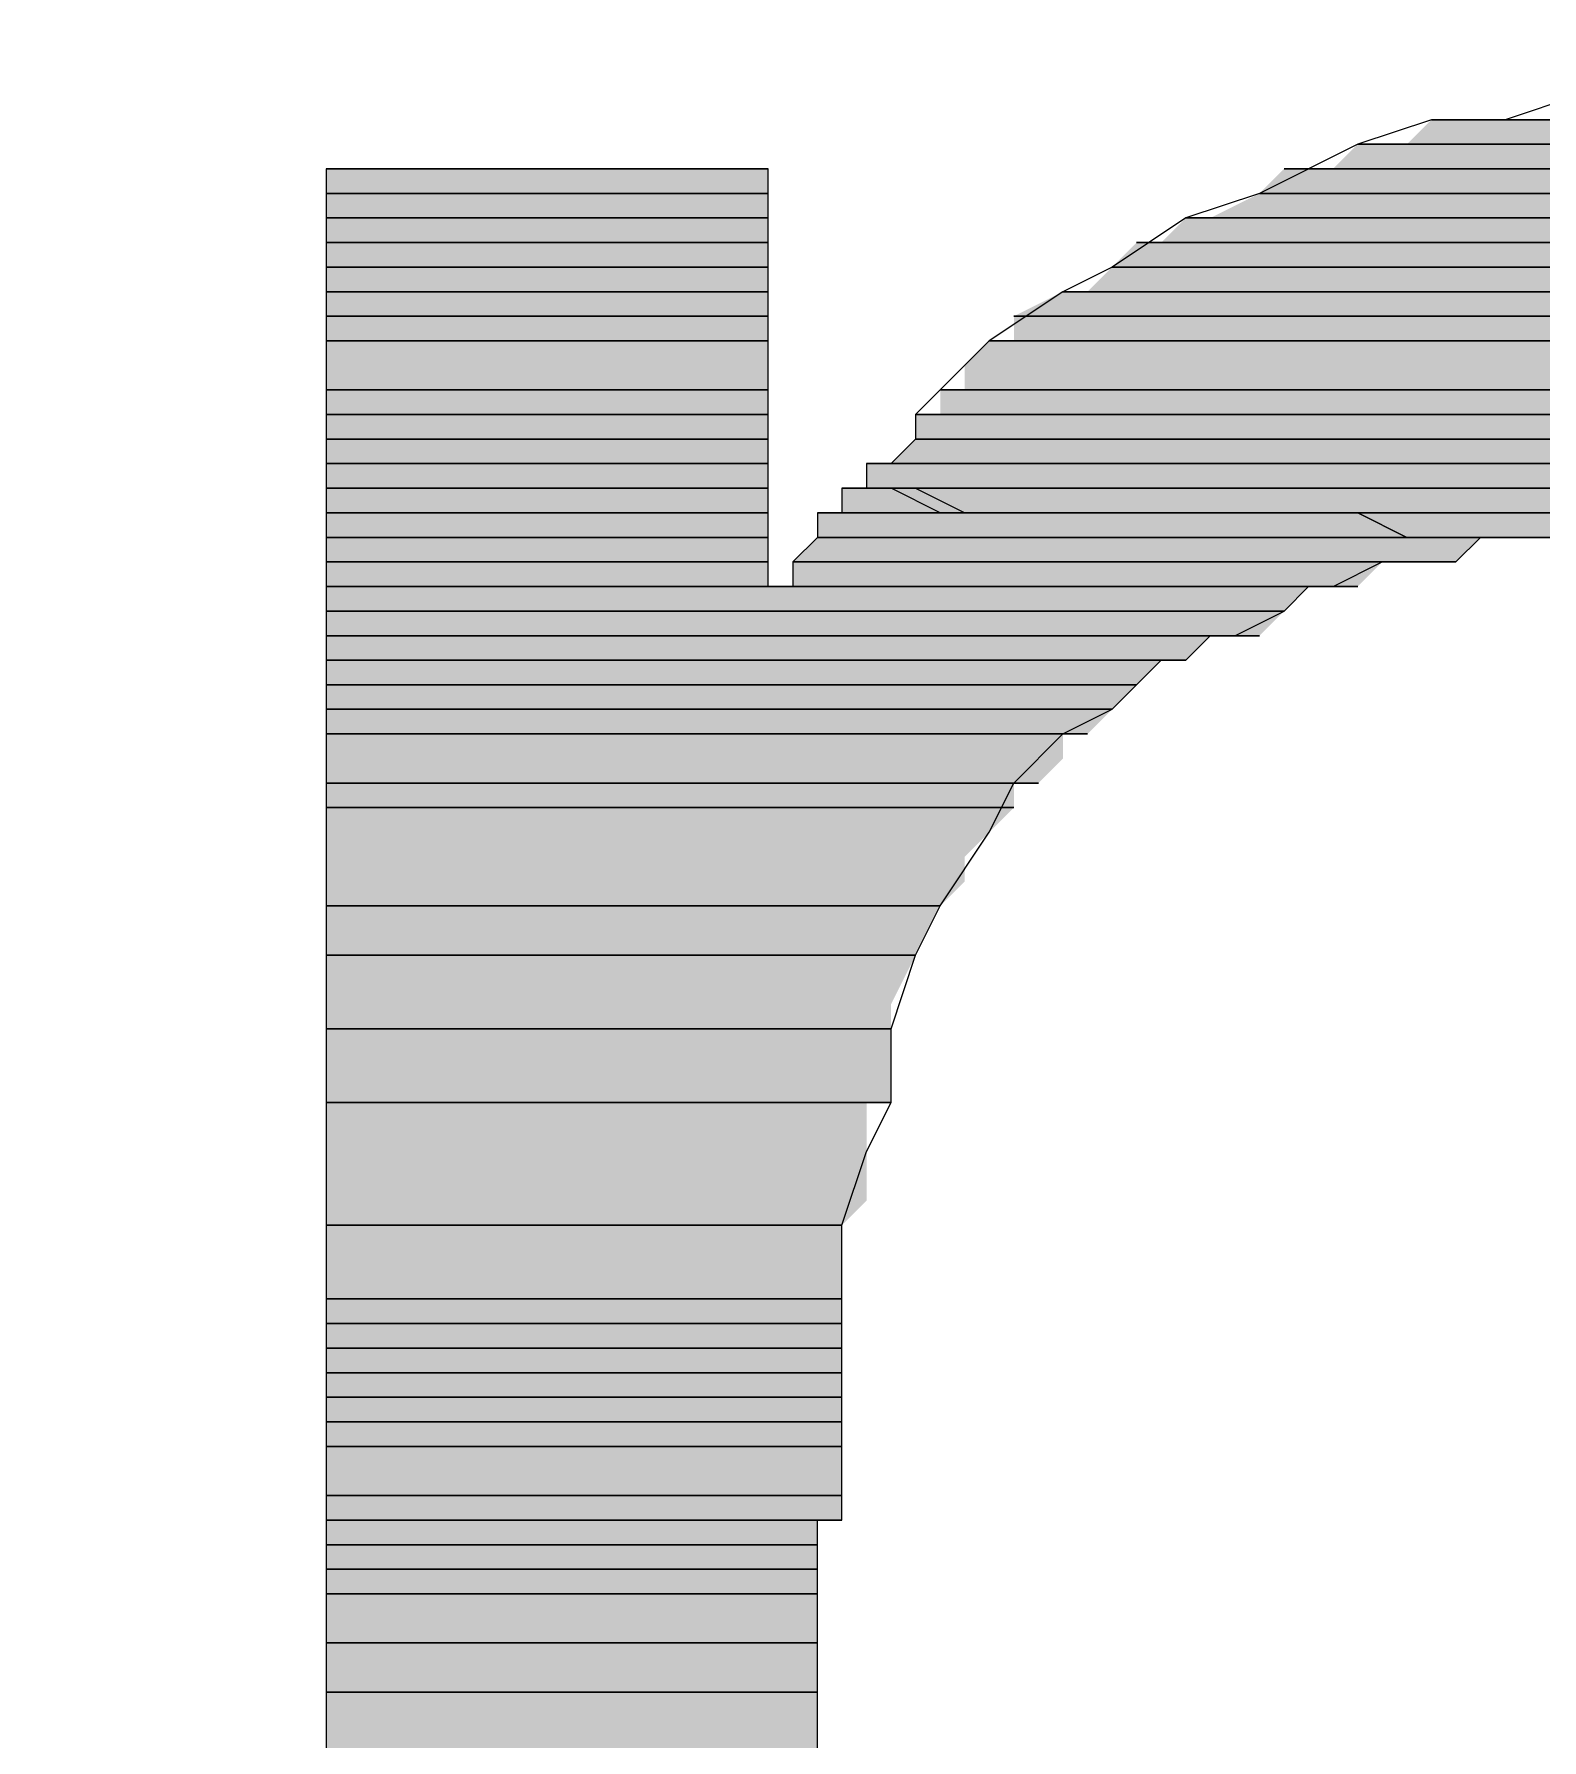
# Model space of a CAD drawing. Header units: millimetres. Extents: x 7018 to 13530, y 4187 to 5692.
# Drawn here: x 11159.079 to 11161.85, y 4964.755 to 4967.888 of the extents above; entities that cross this region are included whole.
import ezdxf

# ---------------------------------------------------------------- set-up
doc = ezdxf.new("R2010")
doc.units = ezdxf.units.MM
doc.layers.add('绘图', color=7, linetype='Continuous')

# ---------------------------------------------------------------- blocks, each defined once
blk = doc.blocks.new('fr')
at = {"transparency": 33554559}
blk.add_hatch(color=256, dxfattribs=at).paths.add_polyline_path([(1498.9427, -439.1805), (1498.9427, -439.2257), (1498.717, -439.2257), (1498.6719, -439.2708), (1498.5816, -439.2708), (1498.5365, -439.3159), (1498.4462, -439.3159), (1498.4011, -439.3611), (1498.3108, -439.4062), (1498.2657, -439.4062), (1498.2206, -439.4513), (1498.1754, -439.4513), (1498.0852, -439.5416), (1498.04, -439.5416), (1497.9498, -439.5867), (1497.9498, -439.6319), (1497.9046, -439.6319), (1497.8595, -439.677), (1497.8595, -439.7221), (1497.8144, -439.7221), (1497.8144, -439.7673), (1497.7692, -439.7673), (1497.7692, -439.8124), (1497.7241, -439.8575), (1497.679, -439.8575), (1497.679, -439.9027), (1497.6338, -439.9027), (1497.6338, -439.9478), (1497.5887, -439.9478), (1497.5887, -439.9929), (1497.5436, -440.0381), (1497.5436, -440.0832), (1497.4985, -440.0832), (1497.4985, -439.3159), (1496.6861, -439.3159), (1496.6861, -444.8221), (1497.5887, -444.8221), (1497.5887, -441.7982), (1497.6338, -441.7982), (1497.6338, -441.2566), (1497.679, -441.2115), (1497.679, -441.031), (1497.7241, -441.031), (1497.7241, -440.8504), (1497.8144, -440.6699), (1497.8595, -440.6248), (1497.8595, -440.5796), (1497.9498, -440.4894), (1497.9498, -440.4442), (1497.9949, -440.4442), (1498.04, -440.3991), (1498.04, -440.354), (1498.0852, -440.354), (1498.2206, -440.2186), (1498.2657, -440.2186), (1498.3108, -440.1735), (1498.4011, -440.1735), (1498.4914, -440.0832), (1498.5816, -440.0832), (1498.6268, -440.0381), (1498.7622, -440.0381), (1498.8073, -439.9929), (1499.3489, -439.9929), (1499.394, -440.0381), (1499.5294, -440.0381), (1499.5294, -440.0832), (1499.6197, -440.0832), (1499.6648, -440.1283), (1499.7099, -440.1283), (1499.7099, -440.1735), (1499.8002, -440.1735), (1499.8002, -440.2186), (1499.8453, -440.2186), (1499.8905, -440.2637), (1499.8905, -440.3088), (1499.9356, -440.3088), (1499.9807, -440.354), (1499.9807, -440.3991), (1500.071, -440.4894), (1500.071, -440.5345), (1500.1161, -440.5796), (1500.1161, -440.6699), (1500.2064, -440.8504), (1500.2064, -444.8221), (1501.1542, -444.8221), (1501.1542, -440.7602), (1501.109, -440.6699), (1501.109, -440.4894), (1501.0639, -440.4442), (1501.0639, -440.3088), (1501.0188, -440.2637), (1501.0188, -440.1735), (1500.9736, -440.1735), (1500.9736, -440.0381), (1500.9285, -440.0381), (1500.9285, -439.9929), (1500.8834, -439.9478), (1500.8834, -439.9027), (1500.8382, -439.9027), (1500.8382, -439.8575), (1500.7931, -439.8124), (1500.7931, -439.7673), (1500.748, -439.7673), (1500.748, -439.7221), (1500.7028, -439.7221), (1500.7028, -439.677), (1500.6577, -439.6319), (1500.6126, -439.6319), (1500.6126, -439.5867), (1500.5223, -439.5416), (1500.4772, -439.5416), (1500.3869, -439.4513), (1500.3418, -439.4513), (1500.2966, -439.4062), (1500.2515, -439.4062), (1500.1612, -439.3611), (1500.1161, -439.3611), (1500.1161, -439.3159), (1500.0259, -439.3159), (1499.9807, -439.2708), (1499.8453, -439.2708), (1499.8453, -439.2257), (1499.5745, -439.2257), (1499.5294, -439.1805)])
blk.add_lwpolyline([(1498.9878, -439.1805), (1498.8524, -439.2257), (1498.717, -439.2257), (1498.5816, -439.2708), (1498.4011, -439.3611), (1498.2657, -439.4062), (1498.1303, -439.4965), (1498.04, -439.5416), (1497.9046, -439.6319), (1497.8144, -439.7221), (1497.7692, -439.7673), (1497.7692, -439.8124), (1497.7241, -439.8575), (1497.679, -439.8575), (1497.679, -439.9027), (1497.6338, -439.9027), (1497.7692, -439.9027), (1497.8595, -439.9478), (1498.5816, -439.9478), (1498.6719, -439.9929), (1499.3037, -439.9929)])
for points in [[(1498.8524, -439.2257), (1498.717, -439.2257), (1499.8453, -439.2257)], [(1498.8975, -439.2257), (1498.8524, -439.2257), (1499.6648, -439.2257)], [(1499.7099, -439.2257), (1498.8524, -439.2257)], [(1498.8524, -439.2257), (1499.7099, -439.2257)], [(1499.7099, -439.2257), (1498.8524, -439.2257)], [(1499.7099, -439.2257), (1498.8524, -439.2257)], [(1499.7099, -439.2257), (1498.8524, -439.2257)], [(1499.7099, -439.2257), (1498.8524, -439.2257)], [(1498.8524, -439.2257), (1499.8453, -439.2257)], [(1498.9427, -439.2257), (1498.8975, -439.2257), (1499.6197, -439.2257)], [(1499.6648, -439.2257), (1498.8975, -439.2257)], [(1498.8975, -439.2257), (1499.6648, -439.2257)], [(1499.6648, -439.2257), (1498.8975, -439.2257)], [(1498.6719, -439.2708), (1498.5816, -439.2708), (1499.9807, -439.2708)], [(1498.6719, -439.2708), (1499.9807, -439.2708)], [(1496.7312, -439.3159), (1496.6861, -439.3159)], [(1497.4985, -439.3159), (1496.6861, -439.3159)], [(1497.4985, -439.3159), (1496.6861, -439.3159)], [(1497.4985, -439.3159), (1496.6861, -439.3159)], [(1497.4985, -439.3159), (1496.6861, -439.3159)], [(1497.4985, -439.3159), (1496.6861, -439.3159)], [(1497.4985, -439.3159), (1496.6861, -439.3159)], [(1497.4985, -439.3159), (1496.6861, -439.3159)], [(1497.4985, -439.3159), (1496.6861, -439.3159)], [(1497.4985, -439.3159), (1496.6861, -439.3159)], [(1497.4985, -439.3159), (1496.6861, -439.3159)], [(1497.4985, -439.3159), (1496.6861, -439.3159)], [(1497.4985, -439.3159), (1496.6861, -439.3159)], [(1497.4985, -439.3159), (1496.6861, -439.3159), (1496.6861, -444.8221), (1497.5887, -444.8221), (1497.5887, -441.7982), (1497.6338, -441.7982), (1497.6338, -441.2566), (1497.679, -441.1212), (1497.7241, -441.031), (1497.7241, -440.8956), (1497.7692, -440.7602), (1497.8144, -440.6699), (1497.9046, -440.5345), (1497.9498, -440.4442), (1498.04, -440.354), (1498.1303, -440.3088), (1498.1754, -440.2637), (1498.2206, -440.2186), (1498.2657, -440.2186), (1498.3108, -440.1735), (1498.356, -440.1735), (1498.4462, -440.1283), (1498.4914, -440.0832), (1497.4985, -440.0832)], [(1496.8215, -439.3159), (1496.7312, -439.3159)], [(1496.8666, -439.3159), (1496.8215, -439.3159)], [(1496.9569, -439.3159), (1496.8666, -439.3159)], [(1497.0471, -439.3159), (1496.9569, -439.3159)], [(1497.1825, -439.3159), (1497.0471, -439.3159)], [(1497.2728, -439.3159), (1497.1825, -439.3159)], [(1497.3631, -439.3159), (1497.2728, -439.3159)], [(1497.4082, -439.3159), (1497.3631, -439.3159)], [(1497.4533, -439.3159), (1497.4082, -439.3159)], [(1497.4985, -439.3159), (1497.4533, -439.3159)], [(1498.4914, -439.3159), (1498.4462, -439.3159), (1500.1161, -439.3159)], [(1500.1161, -439.3159), (1498.4462, -439.3159)], [(1500.1161, -439.3159), (1498.4462, -439.3159)], [(1498.5365, -439.3159), (1498.4914, -439.3159), (1500.0259, -439.3159)], [(1500.071, -439.3159), (1498.4914, -439.3159)], [(1498.4914, -439.3159), (1500.071, -439.3159)], [(1500.071, -439.3159), (1498.4914, -439.3159)], [(1500.071, -439.3159), (1498.4914, -439.3159)], [(1498.4914, -439.3159), (1500.1161, -439.3159)], [(1500.0259, -439.3159), (1498.5365, -439.3159)], [(1500.0259, -439.3159), (1498.5365, -439.3159)], [(1500.0259, -439.3159), (1498.5365, -439.3159)], [(1500.0259, -439.3159), (1498.5365, -439.3159)], [(1500.0259, -439.3159), (1498.5365, -439.3159)], [(1497.4985, -439.3611), (1496.6861, -439.3611)], [(1497.4985, -439.3611), (1496.6861, -439.3611)], [(1497.4985, -439.3611), (1496.6861, -439.3611)], [(1497.4985, -439.3611), (1496.6861, -439.3611)], [(1497.4985, -439.3611), (1496.6861, -439.3611)], [(1497.4985, -439.3611), (1496.6861, -439.3611)], [(1500.1612, -439.3611), (1498.4011, -439.3611)], [(1498.4011, -439.3611), (1500.1612, -439.3611)], [(1500.1612, -439.3611), (1498.4011, -439.3611)], [(1500.1612, -439.3611), (1498.4011, -439.3611)], [(1500.1612, -439.3611), (1498.4011, -439.3611)], [(1500.1612, -439.3611), (1498.4011, -439.3611)], [(1497.4985, -439.4062), (1496.6861, -439.4062)], [(1497.4985, -439.4062), (1496.6861, -439.4062)], [(1497.4985, -439.4062), (1496.6861, -439.4062)], [(1497.4985, -439.4062), (1496.6861, -439.4062)], [(1497.4985, -439.4062), (1496.6861, -439.4062)], [(1497.4985, -439.4062), (1496.6861, -439.4062)], [(1498.3108, -439.4062), (1498.2657, -439.4062), (1500.2966, -439.4062)], [(1500.2966, -439.4062), (1498.2657, -439.4062)], [(1500.2966, -439.4062), (1498.2657, -439.4062)], [(1500.2515, -439.4062), (1498.3108, -439.4062)], [(1500.2515, -439.4062), (1498.3108, -439.4062)], [(1498.3108, -439.4062), (1500.2966, -439.4062)], [(1497.4985, -439.4513), (1496.6861, -439.4513)], [(1497.4985, -439.4513), (1496.6861, -439.4513)], [(1498.2206, -439.4513), (1498.1754, -439.4513), (1500.3869, -439.4513)], [(1498.2206, -439.4513), (1500.3869, -439.4513)], [(1497.4985, -439.4965), (1496.6861, -439.4965)], [(1497.4985, -439.4965), (1496.6861, -439.4965)], [(1497.4985, -439.4965), (1496.6861, -439.4965)], [(1497.4985, -439.4965), (1496.6861, -439.4965)], [(1500.432, -439.4965), (1498.1303, -439.4965)], [(1500.432, -439.4965), (1498.1303, -439.4965)], [(1500.432, -439.4965), (1498.1303, -439.4965)], [(1500.432, -439.4965), (1498.1303, -439.4965)], [(1497.4985, -439.5416), (1496.6861, -439.5416)], [(1497.4985, -439.5416), (1496.6861, -439.5416)], [(1497.4985, -439.5416), (1496.6861, -439.5416)], [(1497.4985, -439.5416), (1496.6861, -439.5416)], [(1497.4985, -439.5416), (1496.6861, -439.5416)], [(1497.4985, -439.5416), (1496.6861, -439.5416)], [(1498.0852, -439.5416), (1498.04, -439.5416), (1500.5223, -439.5416)], [(1500.5223, -439.5416), (1498.04, -439.5416)], [(1500.5223, -439.5416), (1498.04, -439.5416)], [(1500.5223, -439.5416), (1498.04, -439.5416)], [(1500.5223, -439.5416), (1498.04, -439.5416)], [(1498.0852, -439.5416), (1500.5223, -439.5416)], [(1497.4985, -439.5867), (1496.6861, -439.5867)], [(1497.4985, -439.5867), (1496.6861, -439.5867)], [(1500.6126, -439.5867), (1497.9498, -439.5867)], [(1500.6126, -439.5867), (1497.9498, -439.5867)], [(1497.4985, -439.6319), (1496.6861, -439.6319)], [(1497.4985, -439.6319), (1496.6861, -439.6319)], [(1497.9498, -439.6319), (1497.9046, -439.6319), (1500.6577, -439.6319)], [(1497.9498, -439.6319), (1500.6577, -439.6319)], [(1497.4985, -439.7221), (1496.6861, -439.7221)], [(1497.4985, -439.7221), (1496.6861, -439.7221)], [(1497.8595, -439.7221), (1497.8144, -439.7221), (1500.748, -439.7221)], [(1497.8595, -439.7221), (1500.748, -439.7221)], [(1497.4985, -439.7673), (1496.6861, -439.7673)], [(1497.4985, -439.7673), (1496.6861, -439.7673)], [(1497.4985, -439.7673), (1496.6861, -439.7673)], [(1497.4985, -439.7673), (1496.6861, -439.7673)], [(1497.4985, -439.7673), (1496.6861, -439.7673)], [(1497.4985, -439.7673), (1496.6861, -439.7673)], [(1497.4985, -439.7673), (1496.6861, -439.7673)], [(1497.4985, -439.7673), (1496.6861, -439.7673)], [(1497.4985, -439.7673), (1496.6861, -439.7673)], [(1497.4985, -439.7673), (1496.6861, -439.7673)], [(1497.4985, -439.7673), (1496.6861, -439.7673)], [(1497.4985, -439.7673), (1496.6861, -439.7673)], [(1497.4985, -439.7673), (1496.6861, -439.7673)], [(1497.4985, -439.7673), (1496.6861, -439.7673)], [(1497.8144, -439.7673), (1497.7692, -439.7673), (1500.748, -439.7673)], [(1500.748, -439.7673), (1497.7692, -439.7673)], [(1500.748, -439.7673), (1497.7692, -439.7673)], [(1500.7931, -439.7673), (1497.7692, -439.7673)], [(1497.7692, -439.7673), (1500.7931, -439.7673)], [(1500.7931, -439.7673), (1497.7692, -439.7673)], [(1500.7931, -439.7673), (1497.7692, -439.7673)], [(1500.7931, -439.7673), (1497.7692, -439.7673)], [(1500.7931, -439.7673), (1497.7692, -439.7673)], [(1500.7931, -439.7673), (1497.7692, -439.7673)], [(1500.7931, -439.7673), (1497.7692, -439.7673)], [(1500.7931, -439.7673), (1497.7692, -439.7673)], [(1500.7931, -439.7673), (1497.7692, -439.7673)], [(1500.748, -439.7673), (1497.8144, -439.7673)], [(1497.4985, -439.8124), (1496.6861, -439.8124)], [(1497.4985, -439.8124), (1496.6861, -439.8124)], [(1500.7931, -439.8124), (1497.7692, -439.8124)], [(1500.7931, -439.8124), (1497.7692, -439.8124)], [(1497.4985, -439.8575), (1496.6861, -439.8575)], [(1497.4985, -439.8575), (1496.6861, -439.8575)], [(1497.4985, -439.8575), (1496.6861, -439.8575)], [(1497.4985, -439.8575), (1496.6861, -439.8575)], [(1497.4985, -439.8575), (1496.6861, -439.8575)], [(1497.4985, -439.8575), (1496.6861, -439.8575)], [(1497.7241, -439.8575), (1497.679, -439.8575), (1500.8382, -439.8575)], [(1500.8382, -439.8575), (1497.7241, -439.8575)], [(1500.8382, -439.8575), (1497.7241, -439.8575)], [(1500.8382, -439.8575), (1497.7241, -439.8575)], [(1500.8382, -439.8575), (1497.7241, -439.8575)], [(1500.8382, -439.8575), (1497.7241, -439.8575)], [(1497.4985, -439.9027), (1496.6861, -439.9027)], [(1497.4985, -439.9027), (1496.6861, -439.9027)], [(1497.4985, -439.9027), (1496.6861, -439.9027)], [(1497.4985, -439.9027), (1496.6861, -439.9027)], [(1497.4985, -439.9027), (1496.6861, -439.9027)], [(1497.4985, -439.9027), (1496.6861, -439.9027)], [(1497.4985, -439.9027), (1496.6861, -439.9027)], [(1497.4985, -439.9027), (1496.6861, -439.9027)], [(1497.4985, -439.9027), (1496.6861, -439.9027)], [(1497.4985, -439.9027), (1496.6861, -439.9027)], [(1497.4985, -439.9027), (1496.6861, -439.9027)], [(1497.4985, -439.9027), (1496.6861, -439.9027)], [(1497.4985, -439.9027), (1496.6861, -439.9027)], [(1497.4985, -439.9027), (1496.6861, -439.9027)], [(1497.4985, -439.9027), (1496.6861, -439.9027)], [(1497.4985, -439.9027), (1496.6861, -439.9027)], [(1497.4985, -439.9027), (1496.6861, -439.9027)], [(1497.4985, -439.9027), (1496.6861, -439.9027)], [(1497.4985, -439.9027), (1496.6861, -439.9027)], [(1497.4985, -439.9027), (1496.6861, -439.9027)], [(1497.4985, -439.9027), (1496.6861, -439.9027)], [(1497.4985, -439.9027), (1496.6861, -439.9027)], [(1497.4985, -439.9027), (1496.6861, -439.9027)], [(1497.4985, -439.9027), (1496.6861, -439.9027)], [(1497.4985, -439.9027), (1496.6861, -439.9027)], [(1497.4985, -439.9027), (1496.6861, -439.9027)], [(1497.4985, -439.9027), (1496.6861, -439.9027)], [(1497.4985, -439.9027), (1496.6861, -439.9027)], [(1497.4985, -439.9027), (1496.6861, -439.9027)], [(1497.4985, -439.9027), (1496.6861, -439.9027)], [(1497.4985, -439.9027), (1496.6861, -439.9027)], [(1497.4985, -439.9027), (1496.6861, -439.9027)], [(1497.4985, -439.9027), (1496.6861, -439.9027)], [(1497.4985, -439.9027), (1496.6861, -439.9027)], [(1497.6338, -439.9027), (1497.6338, -439.9478), (1497.5887, -439.9478), (1497.5887, -439.9929), (1497.5436, -440.0381), (1497.5436, -440.0832), (1497.4985, -440.0832), (1498.5365, -440.0832), (1498.6268, -440.0381), (1498.7622, -440.0381), (1498.8073, -439.9929), (1499.0781, -439.9929), (1498.6719, -439.9929), (1498.5816, -439.9478), (1497.8144, -439.9478), (1497.7241, -439.9027)], [(1497.679, -439.9027), (1497.6338, -439.9027), (1500.8834, -439.9027)], [(1500.8834, -439.9027), (1497.6338, -439.9027)], [(1500.8834, -439.9027), (1497.6338, -439.9027)], [(1500.8834, -439.9027), (1497.6338, -439.9027)], [(1500.8834, -439.9027), (1497.6338, -439.9027)], [(1500.8834, -439.9027), (1497.6338, -439.9027)], [(1500.8834, -439.9027), (1497.6338, -439.9027)], [(1500.8834, -439.9027), (1497.6338, -439.9027)], [(1500.8834, -439.9027), (1497.6338, -439.9027)], [(1500.8834, -439.9027), (1497.6338, -439.9027)], [(1500.8834, -439.9027), (1497.6338, -439.9027)], [(1500.8834, -439.9027), (1497.6338, -439.9027)], [(1500.8834, -439.9027), (1497.6338, -439.9027)], [(1500.8834, -439.9027), (1497.6338, -439.9027)], [(1500.8834, -439.9027), (1497.6338, -439.9027)], [(1497.679, -439.9027), (1497.6338, -439.9027)], [(1497.679, -439.9027), (1497.6338, -439.9027)], [(1497.6338, -439.9027), (1500.8834, -439.9027)], [(1500.8834, -439.9027), (1497.6338, -439.9027)], [(1497.679, -439.9027), (1497.6338, -439.9027)], [(1497.679, -439.9027), (1497.6338, -439.9027)], [(1497.679, -439.9027), (1497.6338, -439.9027)], [(1497.679, -439.9027), (1497.6338, -439.9027)], [(1497.679, -439.9027), (1497.6338, -439.9027)], [(1497.679, -439.9027), (1497.6338, -439.9027)], [(1497.7241, -439.9027), (1497.6338, -439.9027)], [(1497.6338, -439.9027), (1497.7241, -439.9027)], [(1497.7241, -439.9027), (1497.6338, -439.9027)], [(1497.7241, -439.9027), (1497.6338, -439.9027)], [(1497.7241, -439.9027), (1497.6338, -439.9027)], [(1497.7241, -439.9027), (1497.6338, -439.9027)], [(1497.7241, -439.9027), (1497.6338, -439.9027)], [(1497.7241, -439.9027), (1497.6338, -439.9027)], [(1497.7692, -439.9027), (1497.6338, -439.9027)], [(1497.6338, -439.9027), (1497.7692, -439.9027)], [(1497.679, -439.9027), (1500.8834, -439.9027)], [(1500.8834, -439.9027), (1497.679, -439.9027)], [(1500.8834, -439.9027), (1497.679, -439.9027)], [(1500.8834, -439.9027), (1497.679, -439.9027)], [(1500.8834, -439.9027), (1497.679, -439.9027)], [(1500.8834, -439.9027), (1497.679, -439.9027)], [(1500.8834, -439.9027), (1497.679, -439.9027)], [(1497.679, -439.9027), (1500.8834, -439.9027)], [(1500.8834, -439.9027), (1497.679, -439.9027)], [(1500.8834, -439.9027), (1497.7241, -439.9027)], [(1500.8834, -439.9027), (1497.7241, -439.9027)], [(1500.8834, -439.9027), (1497.7241, -439.9027)], [(1500.8834, -439.9027), (1497.7241, -439.9027)], [(1500.8834, -439.9027), (1497.7241, -439.9027)], [(1500.8834, -439.9027), (1497.7241, -439.9027)], [(1497.7241, -439.9027), (1500.8834, -439.9027)], [(1500.8834, -439.9027), (1497.7241, -439.9027)], [(1497.4985, -439.9478), (1496.6861, -439.9478)], [(1497.4985, -439.9478), (1496.6861, -439.9478)], [(1497.4985, -439.9478), (1496.6861, -439.9478)], [(1497.4985, -439.9478), (1496.6861, -439.9478)], [(1497.4985, -439.9478), (1496.6861, -439.9478)], [(1497.4985, -439.9478), (1496.6861, -439.9478)], [(1497.4985, -439.9478), (1496.6861, -439.9478)], [(1497.4985, -439.9478), (1496.6861, -439.9478)], [(1497.4985, -439.9478), (1496.6861, -439.9478)], [(1497.4985, -439.9478), (1496.6861, -439.9478)], [(1497.4985, -439.9478), (1496.6861, -439.9478)], [(1497.4985, -439.9478), (1496.6861, -439.9478)], [(1497.4985, -439.9478), (1496.6861, -439.9478)], [(1497.4985, -439.9478), (1496.6861, -439.9478)], [(1497.4985, -439.9478), (1496.6861, -439.9478)], [(1497.4985, -439.9478), (1496.6861, -439.9478)], [(1497.4985, -439.9478), (1496.6861, -439.9478)], [(1497.4985, -439.9478), (1496.6861, -439.9478)], [(1497.4985, -439.9478), (1496.6861, -439.9478)], [(1497.4985, -439.9478), (1496.6861, -439.9478)], [(1497.4985, -439.9478), (1496.6861, -439.9478)], [(1497.4985, -439.9478), (1496.6861, -439.9478)], [(1497.4985, -439.9478), (1496.6861, -439.9478)], [(1497.4985, -439.9478), (1496.6861, -439.9478)], [(1497.4985, -439.9478), (1496.6861, -439.9478)], [(1497.4985, -439.9478), (1496.6861, -439.9478)], [(1497.4985, -439.9478), (1496.6861, -439.9478)], [(1497.4985, -439.9478), (1496.6861, -439.9478)], [(1497.4985, -439.9478), (1496.6861, -439.9478)], [(1497.4985, -439.9478), (1496.6861, -439.9478)], [(1497.4985, -439.9478), (1496.6861, -439.9478)], [(1497.4985, -439.9478), (1496.6861, -439.9478)], [(1497.6338, -439.9478), (1497.5887, -439.9478), (1498.4462, -439.9478)], [(1498.4462, -439.9478), (1497.5887, -439.9478)], [(1498.4462, -439.9478), (1497.5887, -439.9478)], [(1498.4914, -439.9478), (1497.5887, -439.9478)], [(1497.5887, -439.9478), (1498.4914, -439.9478)], [(1498.5816, -439.9478), (1497.5887, -439.9478)], [(1497.5887, -439.9478), (1498.5816, -439.9478)], [(1498.5816, -439.9478), (1497.5887, -439.9478)], [(1498.5816, -439.9478), (1497.5887, -439.9478)], [(1497.8595, -439.9478), (1497.6338, -439.9478)], [(1497.6338, -439.9478), (1497.8595, -439.9478)], [(1497.9046, -439.9478), (1497.6338, -439.9478)], [(1497.6338, -439.9478), (1497.9046, -439.9478)], [(1497.9046, -439.9478), (1497.6338, -439.9478)], [(1497.9046, -439.9478), (1497.6338, -439.9478)], [(1497.9949, -439.9478), (1497.6338, -439.9478)], [(1497.6338, -439.9478), (1497.9949, -439.9478)], [(1497.9949, -439.9478), (1497.6338, -439.9478)], [(1497.9949, -439.9478), (1497.6338, -439.9478)], [(1498.04, -439.9478), (1497.6338, -439.9478)], [(1497.6338, -439.9478), (1498.04, -439.9478)], [(1498.0852, -439.9478), (1497.6338, -439.9478)], [(1497.6338, -439.9478), (1498.0852, -439.9478)], [(1498.1303, -439.9478), (1497.6338, -439.9478)], [(1497.6338, -439.9478), (1498.1303, -439.9478)], [(1498.1754, -439.9478), (1497.6338, -439.9478)], [(1497.6338, -439.9478), (1498.1754, -439.9478)], [(1498.2206, -439.9478), (1497.6338, -439.9478)], [(1497.6338, -439.9478), (1498.2206, -439.9478)], [(1498.3108, -439.9478), (1497.6338, -439.9478)], [(1497.6338, -439.9478), (1498.3108, -439.9478)], [(1497.6338, -439.9478), (1498.4462, -439.9478)], [(1497.8144, -439.9478), (1500.8834, -439.9478)], [(1500.8834, -439.9478), (1497.8144, -439.9478)], [(1497.8595, -439.9478), (1500.8834, -439.9478)], [(1500.8834, -439.9478), (1497.8595, -439.9478)], [(1500.8834, -439.9478), (1497.9046, -439.9478)], [(1500.8834, -439.9478), (1497.9046, -439.9478)], [(1497.9046, -439.9478), (1500.8834, -439.9478)], [(1500.8834, -439.9478), (1497.9046, -439.9478)], [(1500.8834, -439.9478), (1497.9949, -439.9478)], [(1500.8834, -439.9478), (1497.9949, -439.9478)], [(1497.9949, -439.9478), (1500.8834, -439.9478)], [(1500.8834, -439.9478), (1497.9949, -439.9478)], [(1498.04, -439.9478), (1500.8834, -439.9478)], [(1500.8834, -439.9478), (1498.04, -439.9478)], [(1498.0852, -439.9478), (1500.8834, -439.9478)], [(1500.8834, -439.9478), (1498.0852, -439.9478)], [(1498.1303, -439.9478), (1500.8834, -439.9478)], [(1500.8834, -439.9478), (1498.1303, -439.9478)], [(1498.1754, -439.9478), (1500.8834, -439.9478)], [(1500.8834, -439.9478), (1498.1754, -439.9478)], [(1498.2206, -439.9478), (1500.8834, -439.9478)], [(1500.8834, -439.9478), (1498.2206, -439.9478)], [(1498.3108, -439.9478), (1500.8834, -439.9478)], [(1500.8834, -439.9478), (1498.3108, -439.9478)], [(1500.8834, -439.9478), (1498.4462, -439.9478)], [(1500.8834, -439.9478), (1498.4462, -439.9478)], [(1498.4462, -439.9478), (1500.8834, -439.9478)], [(1500.8834, -439.9478), (1498.4462, -439.9478)], [(1498.4914, -439.9478), (1500.8834, -439.9478)], [(1500.8834, -439.9478), (1498.4914, -439.9478)], [(1500.8834, -439.9478), (1498.5816, -439.9478)], [(1500.8834, -439.9478), (1498.5816, -439.9478)], [(1497.4985, -439.9929), (1496.6861, -439.9929)], [(1497.4985, -439.9929), (1496.6861, -439.9929)], [(1497.4985, -439.9929), (1496.6861, -439.9929)], [(1497.4985, -439.9929), (1496.6861, -439.9929)], [(1497.4985, -439.9929), (1496.6861, -439.9929)], [(1497.4985, -439.9929), (1496.6861, -439.9929)], [(1497.4985, -439.9929), (1496.6861, -439.9929)], [(1497.4985, -439.9929), (1496.6861, -439.9929)], [(1497.4985, -439.9929), (1496.6861, -439.9929)], [(1497.4985, -439.9929), (1496.6861, -439.9929)], [(1497.4985, -439.9929), (1496.6861, -439.9929)], [(1497.4985, -439.9929), (1496.6861, -439.9929)], [(1497.4985, -439.9929), (1496.6861, -439.9929)], [(1497.4985, -439.9929), (1496.6861, -439.9929)], [(1497.4985, -439.9929), (1496.6861, -439.9929)], [(1497.4985, -439.9929), (1496.6861, -439.9929)], [(1497.4985, -439.9929), (1496.6861, -439.9929)], [(1497.4985, -439.9929), (1496.6861, -439.9929)], [(1497.4985, -439.9929), (1496.6861, -439.9929)], [(1497.4985, -439.9929), (1496.6861, -439.9929)], [(1497.4985, -439.9929), (1496.6861, -439.9929)], [(1497.4985, -439.9929), (1496.6861, -439.9929)], [(1497.4985, -439.9929), (1496.6861, -439.9929)], [(1497.4985, -439.9929), (1496.6861, -439.9929)], [(1497.4985, -439.9929), (1496.6861, -439.9929)], [(1497.4985, -439.9929), (1496.6861, -439.9929)], [(1497.4985, -439.9929), (1496.6861, -439.9929)], [(1497.4985, -439.9929), (1496.6861, -439.9929)], [(1497.4985, -439.9929), (1496.6861, -439.9929)], [(1497.4985, -439.9929), (1496.6861, -439.9929)], [(1497.4985, -439.9929), (1496.6861, -439.9929)], [(1497.4985, -439.9929), (1496.6861, -439.9929)], [(1497.4985, -439.9929), (1496.6861, -439.9929)], [(1497.4985, -439.9929), (1496.6861, -439.9929)], [(1497.4985, -439.9929), (1496.6861, -439.9929)], [(1497.4985, -439.9929), (1496.6861, -439.9929)], [(1497.4985, -439.9929), (1496.6861, -439.9929)], [(1497.4985, -439.9929), (1496.6861, -439.9929)], [(1497.4985, -439.9929), (1496.6861, -439.9929)], [(1497.4985, -439.9929), (1496.6861, -439.9929)], [(1497.4985, -439.9929), (1496.6861, -439.9929)], [(1497.4985, -439.9929), (1496.6861, -439.9929)], [(1497.4985, -439.9929), (1496.6861, -439.9929)], [(1497.4985, -439.9929), (1496.6861, -439.9929)], [(1497.4985, -439.9929), (1496.6861, -439.9929)], [(1497.4985, -439.9929), (1496.6861, -439.9929)], [(1497.4985, -439.9929), (1496.6861, -439.9929)], [(1497.4985, -439.9929), (1496.6861, -439.9929)], [(1497.4985, -439.9929), (1496.6861, -439.9929)], [(1497.4985, -439.9929), (1496.6861, -439.9929)], [(1497.4985, -439.9929), (1496.6861, -439.9929)], [(1497.4985, -439.9929), (1496.6861, -439.9929)], [(1497.4985, -439.9929), (1496.6861, -439.9929)], [(1497.4985, -439.9929), (1496.6861, -439.9929)], [(1497.4985, -439.9929), (1496.6861, -439.9929)], [(1497.4985, -439.9929), (1496.6861, -439.9929)], [(1497.4985, -439.9929), (1496.6861, -439.9929)], [(1497.4985, -439.9929), (1496.6861, -439.9929)], [(1497.4985, -439.9929), (1496.6861, -439.9929)], [(1497.4985, -439.9929), (1496.6861, -439.9929)], [(1497.4985, -439.9929), (1496.6861, -439.9929)], [(1497.4985, -439.9929), (1496.6861, -439.9929)], [(1497.4985, -439.9929), (1496.6861, -439.9929)], [(1497.4985, -439.9929), (1496.6861, -439.9929)], [(1497.4985, -439.9929), (1496.6861, -439.9929)], [(1497.4985, -439.9929), (1496.6861, -439.9929)], [(1497.4985, -439.9929), (1496.6861, -439.9929)], [(1497.4985, -439.9929), (1496.6861, -439.9929)], [(1497.4985, -439.9929), (1496.6861, -439.9929)], [(1497.4985, -439.9929), (1496.6861, -439.9929)], [(1497.4985, -439.9929), (1496.6861, -439.9929)], [(1497.4985, -439.9929), (1496.6861, -439.9929)], [(1497.4985, -439.9929), (1496.6861, -439.9929)], [(1497.4985, -439.9929), (1496.6861, -439.9929)], [(1497.4985, -439.9929), (1496.6861, -439.9929)], [(1497.4985, -439.9929), (1496.6861, -439.9929)], [(1498.6719, -439.9929), (1497.5887, -439.9929)], [(1498.6719, -439.9929), (1497.5887, -439.9929)], [(1498.7622, -439.9929), (1497.5887, -439.9929)], [(1497.5887, -439.9929), (1498.7622, -439.9929)], [(1498.8073, -439.9929), (1497.5887, -439.9929)], [(1497.5887, -439.9929), (1498.8073, -439.9929)], [(1498.8524, -439.9929), (1497.5887, -439.9929)], [(1497.5887, -439.9929), (1498.8524, -439.9929)], [(1498.8975, -439.9929), (1497.5887, -439.9929)], [(1497.5887, -439.9929), (1498.8975, -439.9929)], [(1498.8975, -439.9929), (1497.5887, -439.9929)], [(1498.8975, -439.9929), (1497.5887, -439.9929)], [(1498.9427, -439.9929), (1497.5887, -439.9929)], [(1497.5887, -439.9929), (1498.9427, -439.9929)], [(1498.9427, -439.9929), (1497.5887, -439.9929)], [(1498.9427, -439.9929), (1497.5887, -439.9929)], [(1498.9427, -439.9929), (1497.5887, -439.9929)], [(1498.9427, -439.9929), (1497.5887, -439.9929)], [(1498.9878, -439.9929), (1497.5887, -439.9929)], [(1497.5887, -439.9929), (1498.9878, -439.9929)], [(1498.9878, -439.9929), (1497.5887, -439.9929)], [(1498.9878, -439.9929), (1497.5887, -439.9929)], [(1499.0329, -439.9929), (1497.5887, -439.9929)], [(1497.5887, -439.9929), (1499.0329, -439.9929)], [(1499.0329, -439.9929), (1497.5887, -439.9929)], [(1499.0329, -439.9929), (1497.5887, -439.9929)], [(1499.0329, -439.9929), (1497.5887, -439.9929)], [(1499.0329, -439.9929), (1497.5887, -439.9929)], [(1499.0781, -439.9929), (1497.5887, -439.9929)], [(1497.5887, -439.9929), (1499.0781, -439.9929)], [(1499.0781, -439.9929), (1497.5887, -439.9929)], [(1499.0781, -439.9929), (1497.5887, -439.9929)], [(1499.0781, -439.9929), (1497.5887, -439.9929)], [(1499.0781, -439.9929), (1497.5887, -439.9929)], [(1499.0781, -439.9929), (1497.5887, -439.9929)], [(1499.0781, -439.9929), (1497.5887, -439.9929)], [(1499.0781, -439.9929), (1497.5887, -439.9929)], [(1499.0781, -439.9929), (1497.5887, -439.9929)], [(1499.0781, -439.9929), (1497.5887, -439.9929)], [(1499.0781, -439.9929), (1497.5887, -439.9929)], [(1499.0781, -439.9929), (1497.5887, -439.9929)], [(1499.0781, -439.9929), (1497.5887, -439.9929)], [(1499.0781, -439.9929), (1497.5887, -439.9929)], [(1499.0781, -439.9929), (1497.5887, -439.9929)], [(1499.0781, -439.9929), (1497.5887, -439.9929)], [(1499.0781, -439.9929), (1497.5887, -439.9929)], [(1499.0781, -439.9929), (1497.5887, -439.9929)], [(1499.0781, -439.9929), (1497.5887, -439.9929)], [(1499.0781, -439.9929), (1497.5887, -439.9929)], [(1499.0781, -439.9929), (1497.5887, -439.9929)], [(1499.0781, -439.9929), (1497.5887, -439.9929)], [(1499.0781, -439.9929), (1497.5887, -439.9929)], [(1499.0329, -439.9929), (1497.5887, -439.9929)], [(1497.5887, -439.9929), (1499.0781, -439.9929), (1499.0329, -439.9929)], [(1499.0329, -439.9929), (1497.5887, -439.9929)], [(1499.0329, -439.9929), (1497.5887, -439.9929)], [(1498.9878, -439.9929), (1497.5887, -439.9929)], [(1497.5887, -439.9929), (1499.0329, -439.9929), (1498.9878, -439.9929)], [(1498.9427, -439.9929), (1497.5887, -439.9929)], [(1497.5887, -439.9929), (1498.9878, -439.9929), (1498.9427, -439.9929)], [(1498.8975, -439.9929), (1497.5887, -439.9929)], [(1497.5887, -439.9929), (1498.9427, -439.9929), (1498.8975, -439.9929)], [(1498.8975, -439.9929), (1497.5887, -439.9929)], [(1498.8975, -439.9929), (1497.5887, -439.9929)], [(1498.8975, -439.9929), (1497.5887, -439.9929)], [(1498.8975, -439.9929), (1497.5887, -439.9929)], [(1498.8524, -439.9929), (1497.5887, -439.9929)], [(1497.5887, -439.9929), (1498.8975, -439.9929), (1498.8524, -439.9929)], [(1498.8524, -439.9929), (1497.5887, -439.9929)], [(1498.8524, -439.9929), (1497.5887, -439.9929)], [(1498.8524, -439.9929), (1497.5887, -439.9929)], [(1498.8524, -439.9929), (1497.5887, -439.9929)], [(1498.8524, -439.9929), (1497.5887, -439.9929)], [(1498.8524, -439.9929), (1497.5887, -439.9929)], [(1498.8073, -439.9929), (1497.5887, -439.9929)], [(1497.5887, -439.9929), (1498.8524, -439.9929), (1498.8073, -439.9929)], [(1500.9285, -439.9929), (1498.6719, -439.9929)], [(1500.9285, -439.9929), (1498.6719, -439.9929)], [(1498.6719, -439.9929), (1500.9285, -439.9929)], [(1500.9285, -439.9929), (1498.6719, -439.9929)], [(1498.7622, -439.9929), (1500.9285, -439.9929)], [(1500.9285, -439.9929), (1498.7622, -439.9929)], [(1498.8073, -439.9929), (1500.9285, -439.9929)], [(1500.9285, -439.9929), (1498.8073, -439.9929)], [(1498.8524, -439.9929), (1500.9285, -439.9929)], [(1500.9285, -439.9929), (1498.8524, -439.9929)], [(1500.9285, -439.9929), (1498.8975, -439.9929)], [(1500.9285, -439.9929), (1498.8975, -439.9929)], [(1498.8975, -439.9929), (1500.9285, -439.9929)], [(1500.9285, -439.9929), (1498.8975, -439.9929)], [(1497.4985, -440.0381), (1496.6861, -440.0381)], [(1497.4985, -440.0381), (1496.6861, -440.0381)], [(1497.4985, -440.0381), (1496.6861, -440.0381)], [(1497.4985, -440.0381), (1496.6861, -440.0381)], [(1497.4985, -440.0381), (1496.6861, -440.0381)], [(1497.4985, -440.0381), (1496.6861, -440.0381)], [(1497.4985, -440.0381), (1496.6861, -440.0381)], [(1497.4985, -440.0381), (1496.6861, -440.0381)], [(1497.4985, -440.0381), (1496.6861, -440.0381)], [(1497.4985, -440.0381), (1496.6861, -440.0381)], [(1497.4985, -440.0381), (1496.6861, -440.0381)], [(1497.4985, -440.0381), (1496.6861, -440.0381)], [(1497.4985, -440.0381), (1496.6861, -440.0381)], [(1497.4985, -440.0381), (1496.6861, -440.0381)], [(1497.4985, -440.0381), (1496.6861, -440.0381)], [(1497.4985, -440.0381), (1496.6861, -440.0381)], [(1497.4985, -440.0381), (1496.6861, -440.0381)], [(1497.4985, -440.0381), (1496.6861, -440.0381)], [(1497.4985, -440.0381), (1496.6861, -440.0381)], [(1497.4985, -440.0381), (1496.6861, -440.0381)], [(1497.4985, -440.0381), (1496.6861, -440.0381)], [(1497.4985, -440.0381), (1496.6861, -440.0381)], [(1497.4985, -440.0381), (1496.6861, -440.0381)], [(1497.4985, -440.0381), (1496.6861, -440.0381)], [(1497.4985, -440.0381), (1496.6861, -440.0381)], [(1497.4985, -440.0381), (1496.6861, -440.0381)], [(1498.7622, -440.0381), (1497.5436, -440.0381)], [(1498.7622, -440.0381), (1497.5436, -440.0381)], [(1498.717, -440.0381), (1497.5436, -440.0381)], [(1497.5436, -440.0381), (1498.7622, -440.0381), (1498.717, -440.0381)], [(1498.717, -440.0381), (1497.5436, -440.0381)], [(1498.717, -440.0381), (1497.5436, -440.0381)], [(1498.6719, -440.0381), (1497.5436, -440.0381)], [(1497.5436, -440.0381), (1498.717, -440.0381), (1498.6719, -440.0381)], [(1498.6719, -440.0381), (1497.5436, -440.0381)], [(1498.6719, -440.0381), (1497.5436, -440.0381)], [(1498.6719, -440.0381), (1497.5436, -440.0381)], [(1498.6719, -440.0381), (1497.5436, -440.0381)], [(1498.6719, -440.0381), (1497.5436, -440.0381)], [(1498.6719, -440.0381), (1497.5436, -440.0381)], [(1498.6719, -440.0381), (1497.5436, -440.0381)], [(1498.6719, -440.0381), (1497.5436, -440.0381)], [(1498.6268, -440.0381), (1497.5436, -440.0381)], [(1497.5436, -440.0381), (1498.6719, -440.0381), (1498.6268, -440.0381)], [(1498.6268, -440.0381), (1497.5436, -440.0381)], [(1498.6268, -440.0381), (1497.5436, -440.0381)], [(1498.6268, -440.0381), (1497.5436, -440.0381)], [(1498.6268, -440.0381), (1497.5436, -440.0381)], [(1498.6268, -440.0381), (1497.5436, -440.0381)], [(1498.6268, -440.0381), (1497.5436, -440.0381)], [(1498.6268, -440.0381), (1497.5436, -440.0381)], [(1498.6268, -440.0381), (1497.5436, -440.0381)], [(1497.4985, -440.0832), (1496.6861, -440.0832)], [(1497.4985, -440.0832), (1496.6861, -440.0832)], [(1497.4985, -440.0832), (1496.6861, -440.0832)], [(1497.4985, -440.0832), (1496.6861, -440.0832)], [(1497.4985, -440.0832), (1496.6861, -440.0832)], [(1497.4985, -440.0832), (1496.6861, -440.0832)], [(1497.4985, -440.0832), (1496.6861, -440.0832)], [(1497.4985, -440.0832), (1496.6861, -440.0832)], [(1497.4985, -440.0832), (1496.6861, -440.0832)], [(1497.4985, -440.0832), (1496.6861, -440.0832)], [(1497.4985, -440.0832), (1496.6861, -440.0832)], [(1497.4985, -440.0832), (1496.6861, -440.0832)], [(1497.4985, -440.0832), (1496.6861, -440.0832)], [(1497.4985, -440.0832), (1496.6861, -440.0832)], [(1497.5436, -440.0832), (1496.6861, -440.0832)], [(1496.6861, -440.0832), (1497.5436, -440.0832)], [(1497.5436, -440.0832), (1496.6861, -440.0832)], [(1497.5436, -440.0832), (1496.6861, -440.0832)], [(1497.5436, -440.0832), (1496.6861, -440.0832)], [(1497.5436, -440.0832), (1496.6861, -440.0832)], [(1497.5436, -440.0832), (1496.6861, -440.0832)], [(1497.5436, -440.0832), (1496.6861, -440.0832)], [(1497.5436, -440.0832), (1496.6861, -440.0832)], [(1497.5436, -440.0832), (1496.6861, -440.0832)], [(1497.5887, -440.0832), (1496.6861, -440.0832)], [(1496.6861, -440.0832), (1497.5887, -440.0832)], [(1497.5887, -440.0832), (1496.6861, -440.0832)], [(1497.5887, -440.0832), (1496.6861, -440.0832)], [(1497.5887, -440.0832), (1496.6861, -440.0832)], [(1497.5887, -440.0832), (1496.6861, -440.0832)], [(1497.6338, -440.0832), (1496.6861, -440.0832)], [(1496.6861, -440.0832), (1497.6338, -440.0832)], [(1497.6338, -440.0832), (1496.6861, -440.0832)], [(1497.6338, -440.0832), (1496.6861, -440.0832)], [(1497.679, -440.0832), (1496.6861, -440.0832)], [(1496.6861, -440.0832), (1497.679, -440.0832)], [(1497.679, -440.0832), (1496.6861, -440.0832)], [(1497.679, -440.0832), (1496.6861, -440.0832)], [(1497.679, -440.0832), (1496.6861, -440.0832)], [(1497.679, -440.0832), (1496.6861, -440.0832)], [(1497.7241, -440.0832), (1496.6861, -440.0832)], [(1496.6861, -440.0832), (1497.7241, -440.0832)], [(1497.7692, -440.0832), (1496.6861, -440.0832)], [(1496.6861, -440.0832), (1497.7692, -440.0832)], [(1497.8144, -440.0832), (1496.6861, -440.0832)], [(1496.6861, -440.0832), (1497.8144, -440.0832)], [(1497.8595, -440.0832), (1496.6861, -440.0832)], [(1496.6861, -440.0832), (1497.8595, -440.0832)], [(1497.9046, -440.0832), (1496.6861, -440.0832)], [(1496.6861, -440.0832), (1497.9046, -440.0832)], [(1498.04, -440.0832), (1496.6861, -440.0832)], [(1496.6861, -440.0832), (1498.04, -440.0832)], [(1498.04, -440.0832), (1496.6861, -440.0832)], [(1498.04, -440.0832), (1496.6861, -440.0832)], [(1498.1303, -440.0832), (1496.6861, -440.0832)], [(1496.6861, -440.0832), (1498.1303, -440.0832)], [(1498.1303, -440.0832), (1496.6861, -440.0832)], [(1498.1303, -440.0832), (1496.6861, -440.0832)], [(1498.2206, -440.0832), (1496.6861, -440.0832)], [(1496.6861, -440.0832), (1498.2206, -440.0832)], [(1498.2206, -440.0832), (1496.6861, -440.0832)], [(1498.2206, -440.0832), (1496.6861, -440.0832)], [(1498.2657, -440.0832), (1496.6861, -440.0832)], [(1496.6861, -440.0832), (1498.2657, -440.0832)], [(1498.3108, -440.0832), (1496.6861, -440.0832)], [(1496.6861, -440.0832), (1498.3108, -440.0832)], [(1498.3108, -440.0832), (1496.6861, -440.0832)], [(1498.3108, -440.0832), (1496.6861, -440.0832)], [(1498.4011, -440.0832), (1496.6861, -440.0832)], [(1496.6861, -440.0832), (1498.4011, -440.0832)], [(1498.4011, -440.0832), (1496.6861, -440.0832)], [(1498.4011, -440.0832), (1496.6861, -440.0832)], [(1498.4011, -440.0832), (1496.6861, -440.0832)], [(1498.4011, -440.0832), (1496.6861, -440.0832)], [(1498.4462, -440.0832), (1496.6861, -440.0832)], [(1496.6861, -440.0832), (1498.4462, -440.0832)], [(1498.4462, -440.0832), (1496.6861, -440.0832)], [(1498.4462, -440.0832), (1496.6861, -440.0832)], [(1498.4462, -440.0832), (1496.6861, -440.0832)], [(1498.4462, -440.0832), (1496.6861, -440.0832)], [(1498.4462, -440.0832), (1496.6861, -440.0832)], [(1498.4462, -440.0832), (1496.6861, -440.0832)], [(1498.4462, -440.0832), (1496.6861, -440.0832)], [(1498.4462, -440.0832), (1496.6861, -440.0832)], [(1498.4914, -440.0832), (1496.6861, -440.0832)], [(1496.6861, -440.0832), (1498.4914, -440.0832)], [(1498.4914, -440.0832), (1496.6861, -440.0832)], [(1498.4914, -440.0832), (1496.6861, -440.0832)], [(1498.4914, -440.0832), (1496.6861, -440.0832)], [(1498.4914, -440.0832), (1496.6861, -440.0832)], [(1498.4914, -440.0832), (1496.6861, -440.0832)], [(1498.4914, -440.0832), (1496.6861, -440.0832)], [(1498.4914, -440.0832), (1496.6861, -440.0832)], [(1498.4914, -440.0832), (1496.6861, -440.0832)], [(1497.5436, -440.0832), (1497.4985, -440.0832), (1498.5365, -440.0832)], [(1498.5365, -440.0832), (1497.4985, -440.0832)], [(1498.5365, -440.0832), (1497.4985, -440.0832)], [(1497.4985, -440.0832), (1498.5365, -440.0832)], [(1498.5365, -440.0832), (1497.4985, -440.0832)], [(1498.5816, -440.0832), (1497.5436, -440.0832)], [(1498.5816, -440.0832), (1497.5436, -440.0832)], [(1498.5365, -440.0832), (1497.5436, -440.0832)], [(1497.5436, -440.0832), (1498.5816, -440.0832), (1498.5365, -440.0832)], [(1498.5365, -440.0832), (1497.5436, -440.0832)], [(1498.5365, -440.0832), (1497.5436, -440.0832)], [(1498.5365, -440.0832), (1497.5436, -440.0832)], [(1498.5365, -440.0832), (1497.5436, -440.0832)], [(1498.5365, -440.0832), (1497.5436, -440.0832)], [(1498.5365, -440.0832), (1497.5436, -440.0832)], [(1498.5365, -440.0832), (1497.5436, -440.0832)], [(1498.5365, -440.0832), (1497.5436, -440.0832)], [(1498.5365, -440.0832), (1497.5436, -440.0832)], [(1498.5365, -440.0832), (1497.5436, -440.0832)], [(1498.5365, -440.0832), (1497.5436, -440.0832)], [(1498.5365, -440.0832), (1497.5436, -440.0832)], [(1498.5365, -440.0832), (1497.5436, -440.0832)], [(1498.5365, -440.0832), (1497.5436, -440.0832)], [(1498.5365, -440.0832), (1497.5436, -440.0832)], [(1497.5436, -440.0832), (1498.5365, -440.0832)], [(1498.5365, -440.0832), (1497.5436, -440.0832)], [(1498.5365, -440.0832), (1497.5887, -440.0832)], [(1498.5365, -440.0832), (1497.5887, -440.0832)], [(1498.5365, -440.0832), (1497.5887, -440.0832)], [(1498.5365, -440.0832), (1497.5887, -440.0832)], [(1497.5887, -440.0832), (1498.5365, -440.0832)], [(1498.5365, -440.0832), (1497.5887, -440.0832)], [(1498.5365, -440.0832), (1497.6338, -440.0832)], [(1498.5365, -440.0832), (1497.6338, -440.0832)], [(1497.6338, -440.0832), (1498.5365, -440.0832)], [(1498.5365, -440.0832), (1497.6338, -440.0832)], [(1498.5365, -440.0832), (1497.679, -440.0832)], [(1498.5365, -440.0832), (1497.679, -440.0832)], [(1498.5365, -440.0832), (1497.679, -440.0832)], [(1498.5365, -440.0832), (1497.679, -440.0832)], [(1497.679, -440.0832), (1498.5365, -440.0832)], [(1498.5365, -440.0832), (1497.679, -440.0832)], [(1497.7241, -440.0832), (1498.5365, -440.0832)], [(1498.5365, -440.0832), (1497.7241, -440.0832)], [(1497.7692, -440.0832), (1498.5365, -440.0832)], [(1498.5365, -440.0832), (1497.7692, -440.0832)], [(1497.8144, -440.0832), (1498.5365, -440.0832)], [(1498.5365, -440.0832), (1497.8144, -440.0832)], [(1497.8595, -440.0832), (1498.4914, -440.0832)], [(1497.8595, -440.0832), (1498.5365, -440.0832), (1498.4914, -440.0832)], [(1497.9046, -440.0832), (1498.4914, -440.0832)], [(1498.4914, -440.0832), (1497.9046, -440.0832)], [(1498.4914, -440.0832), (1498.04, -440.0832)], [(1498.4914, -440.0832), (1498.04, -440.0832)], [(1498.04, -440.0832), (1498.4914, -440.0832)], [(1498.4914, -440.0832), (1498.04, -440.0832)], [(1498.4914, -440.0832), (1498.1303, -440.0832)], [(1498.4914, -440.0832), (1498.1303, -440.0832)], [(1498.1303, -440.0832), (1498.4914, -440.0832)], [(1498.4914, -440.0832), (1498.1303, -440.0832)], [(1498.4914, -440.0832), (1498.2206, -440.0832)], [(1498.4914, -440.0832), (1498.2206, -440.0832)], [(1498.2206, -440.0832), (1498.4914, -440.0832)], [(1498.4914, -440.0832), (1498.2206, -440.0832)], [(1498.2657, -440.0832), (1498.4914, -440.0832)], [(1498.4914, -440.0832), (1498.2657, -440.0832)], [(1498.4914, -440.0832), (1498.3108, -440.0832)], [(1498.4914, -440.0832), (1498.3108, -440.0832)], [(1498.3108, -440.0832), (1498.4914, -440.0832)], [(1498.4914, -440.0832), (1498.3108, -440.0832)], [(1498.4914, -440.0832), (1498.4011, -440.0832)], [(1498.4914, -440.0832), (1498.4011, -440.0832)], [(1498.4914, -440.0832), (1498.4011, -440.0832)], [(1498.4914, -440.0832), (1498.4011, -440.0832)], [(1498.4011, -440.0832), (1498.4914, -440.0832)], [(1498.4914, -440.0832), (1498.4011, -440.0832)], [(1498.4914, -440.0832), (1498.4462, -440.0832)], [(1498.4914, -440.0832), (1498.4462, -440.0832)], [(1498.4914, -440.0832), (1498.4462, -440.0832)], [(1498.4914, -440.0832), (1498.4462, -440.0832)], [(1498.4914, -440.0832), (1498.4462, -440.0832)], [(1498.4914, -440.0832), (1498.4462, -440.0832)], [(1498.4914, -440.0832), (1498.4462, -440.0832)], [(1498.4914, -440.0832), (1498.4462, -440.0832)], [(1498.4914, -440.0832), (1498.4462, -440.0832)], [(1498.4914, -440.0832), (1498.4462, -440.0832)], [(1498.4462, -440.1283), (1496.6861, -440.1283)], [(1498.4462, -440.1283), (1496.6861, -440.1283)], [(1498.4462, -440.1283), (1496.6861, -440.1283)], [(1498.4462, -440.1283), (1496.6861, -440.1283)], [(1498.4462, -440.1283), (1496.6861, -440.1283)], [(1498.4462, -440.1283), (1496.6861, -440.1283)], [(1498.356, -440.1735), (1496.6861, -440.1735)], [(1496.6861, -440.1735), (1498.4011, -440.1735), (1498.356, -440.1735)], [(1498.356, -440.1735), (1496.6861, -440.1735)], [(1498.356, -440.1735), (1496.6861, -440.1735)], [(1498.3108, -440.1735), (1496.6861, -440.1735)], [(1496.6861, -440.1735), (1498.356, -440.1735), (1498.3108, -440.1735)], [(1498.3108, -440.1735), (1496.6861, -440.1735)], [(1498.3108, -440.1735), (1496.6861, -440.1735)], [(1498.3108, -440.1735), (1496.6861, -440.1735)], [(1498.3108, -440.1735), (1496.6861, -440.1735)], [(1498.3108, -440.1735), (1496.6861, -440.1735)], [(1498.3108, -440.1735), (1496.6861, -440.1735)], [(1498.3108, -440.1735), (1496.6861, -440.1735)], [(1498.3108, -440.1735), (1496.6861, -440.1735)], [(1498.3108, -440.1735), (1496.6861, -440.1735)], [(1498.3108, -440.1735), (1496.6861, -440.1735)], [(1498.2206, -440.2186), (1496.6861, -440.2186)], [(1496.6861, -440.2186), (1498.2657, -440.2186), (1498.2206, -440.2186)], [(1498.2206, -440.2186), (1496.6861, -440.2186)], [(1498.2206, -440.2186), (1496.6861, -440.2186)], [(1498.2206, -440.2186), (1496.6861, -440.2186)], [(1498.2206, -440.2186), (1496.6861, -440.2186)], [(1498.1754, -440.2637), (1496.6861, -440.2637)], [(1498.1754, -440.2637), (1496.6861, -440.2637)], [(1498.1303, -440.3088), (1496.6861, -440.3088)], [(1498.1303, -440.3088), (1496.6861, -440.3088)], [(1498.04, -440.354), (1496.6861, -440.354)], [(1496.6861, -440.354), (1498.0852, -440.354), (1498.04, -440.354)], [(1498.04, -440.354), (1496.6861, -440.354)], [(1498.04, -440.354), (1496.6861, -440.354)], [(1497.9498, -440.4442), (1496.6861, -440.4442)], [(1496.6861, -440.4442), (1497.9949, -440.4442), (1497.9498, -440.4442)], [(1497.9498, -440.4894), (1496.6861, -440.4894)], [(1497.9498, -440.4894), (1496.6861, -440.4894)], [(1497.9498, -440.4894), (1496.6861, -440.4894)], [(1497.9498, -440.4894), (1496.6861, -440.4894)], [(1497.8144, -440.6699), (1496.6861, -440.6699)], [(1497.8144, -440.6699), (1496.6861, -440.6699)], [(1497.7692, -440.7602), (1496.6861, -440.7602)], [(1497.7692, -440.7602), (1496.6861, -440.7602)], [(1497.7692, -440.7602), (1496.6861, -440.7602)], [(1497.7692, -440.7602), (1496.6861, -440.7602)], [(1497.7692, -440.7602), (1496.6861, -440.7602)], [(1497.7692, -440.7602), (1496.6861, -440.7602)], [(1497.7241, -440.8956), (1496.6861, -440.8956)], [(1497.7241, -440.8956), (1496.6861, -440.8956)], [(1497.679, -441.031), (1496.6861, -441.031)], [(1496.6861, -441.031), (1497.7241, -441.031), (1497.679, -441.031)], [(1497.679, -441.031), (1496.6861, -441.031)], [(1497.679, -441.031), (1496.6861, -441.031)], [(1497.6338, -441.2566), (1496.6861, -441.2566)], [(1497.6338, -441.2566), (1496.6861, -441.2566)], [(1497.6338, -441.392), (1496.6861, -441.392)], [(1497.6338, -441.392), (1496.6861, -441.392)], [(1497.6338, -441.392), (1496.6861, -441.392)], [(1497.6338, -441.392), (1496.6861, -441.392)], [(1497.6338, -441.4372), (1496.6861, -441.4372)], [(1497.6338, -441.4372), (1496.6861, -441.4372)], [(1497.6338, -441.4372), (1496.6861, -441.4372)], [(1497.6338, -441.4372), (1496.6861, -441.4372)], [(1497.6338, -441.4372), (1496.6861, -441.4372)], [(1497.6338, -441.4372), (1496.6861, -441.4372)], [(1497.6338, -441.4372), (1496.6861, -441.4372)], [(1497.6338, -441.4372), (1496.6861, -441.4372)], [(1497.6338, -441.4372), (1496.6861, -441.4372)], [(1497.6338, -441.4372), (1496.6861, -441.4372)], [(1497.6338, -441.4372), (1496.6861, -441.4372)], [(1497.6338, -441.4372), (1496.6861, -441.4372)], [(1497.6338, -441.4823), (1496.6861, -441.4823)], [(1497.6338, -441.4823), (1496.6861, -441.4823)], [(1497.6338, -441.4823), (1496.6861, -441.4823)], [(1497.6338, -441.4823), (1496.6861, -441.4823)], [(1497.6338, -441.4823), (1496.6861, -441.4823)], [(1497.6338, -441.4823), (1496.6861, -441.4823)], [(1497.6338, -441.4823), (1496.6861, -441.4823)], [(1497.6338, -441.4823), (1496.6861, -441.4823)], [(1497.6338, -441.4823), (1496.6861, -441.4823)], [(1497.6338, -441.4823), (1496.6861, -441.4823)], [(1497.6338, -441.4823), (1496.6861, -441.4823)], [(1497.6338, -441.4823), (1496.6861, -441.4823)], [(1497.6338, -441.5274), (1496.6861, -441.5274)], [(1497.6338, -441.5274), (1496.6861, -441.5274)], [(1497.6338, -441.5725), (1496.6861, -441.5725)], [(1497.6338, -441.5725), (1496.6861, -441.5725)], [(1497.6338, -441.5725), (1496.6861, -441.5725)], [(1497.6338, -441.5725), (1496.6861, -441.5725)], [(1497.6338, -441.6177), (1496.6861, -441.6177)], [(1497.6338, -441.6177), (1496.6861, -441.6177)], [(1497.6338, -441.6628), (1496.6861, -441.6628)], [(1497.6338, -441.6628), (1496.6861, -441.6628)], [(1497.6338, -441.7531), (1496.6861, -441.7531)], [(1497.6338, -441.7531), (1496.6861, -441.7531)], [(1497.5887, -441.7982), (1496.6861, -441.7982)], [(1496.6861, -441.7982), (1497.6338, -441.7982), (1497.5887, -441.7982)], [(1497.5887, -441.7982), (1496.6861, -441.7982)], [(1497.5887, -441.7982), (1496.6861, -441.7982)], [(1497.5887, -441.7982), (1496.6861, -441.7982)], [(1497.5887, -441.7982), (1496.6861, -441.7982)], [(1497.5887, -441.7982), (1496.6861, -441.7982)], [(1497.5887, -441.7982), (1496.6861, -441.7982)], [(1497.5887, -441.8433), (1496.6861, -441.8433)], [(1497.5887, -441.8433), (1496.6861, -441.8433)], [(1497.5887, -441.8433), (1496.6861, -441.8433)], [(1497.5887, -441.8433), (1496.6861, -441.8433)], [(1497.5887, -441.8433), (1496.6861, -441.8433)], [(1497.5887, -441.8433), (1496.6861, -441.8433)], [(1497.5887, -441.8433), (1496.6861, -441.8433)], [(1497.5887, -441.8433), (1496.6861, -441.8433)], [(1497.5887, -441.8885), (1496.6861, -441.8885)], [(1497.5887, -441.8885), (1496.6861, -441.8885)], [(1497.5887, -441.9336), (1496.6861, -441.9336)], [(1497.5887, -441.9336), (1496.6861, -441.9336)], [(1497.5887, -441.9336), (1496.6861, -441.9336)], [(1497.5887, -441.9336), (1496.6861, -441.9336)], [(1497.5887, -442.0239), (1496.6861, -442.0239)], [(1497.5887, -442.0239), (1496.6861, -442.0239)], [(1497.5887, -442.1141), (1496.6861, -442.1141)], [(1497.5887, -442.1141), (1496.6861, -442.1141)]]:
    blk.add_lwpolyline(points, close=True)

msp = doc.modelspace()

# ---------------------------------------------------------------- linework, layer by layer
at = {"layer": '绘图', "lineweight": 13, "ltscale": 0.2}
for centre, radius, start, end in [((11323.8505, 4624.6393), 437.4291, 88.543896, 88.543896), ((11323.8715, 4624.7467), 434.8291, 88.057821, 88.057821), ((11345.5927, 4624.7467), 434.8291, 88.057821, 88.057821), ((11348.3951, 4762.5035), 296.9, 89.340673, 89.340673), ((11326.6738, 4762.4468), 296.9, 89.340673, 89.340673)]:
    msp.add_arc(centre, radius, start, end, dxfattribs=at)

# ---------------------------------------------------------------- block references
at = {"color": 0}
msp.add_blockref('fr', (9662.9294, 5406.9565), dxfattribs=at)

doc.saveas('drawing.dxf')
